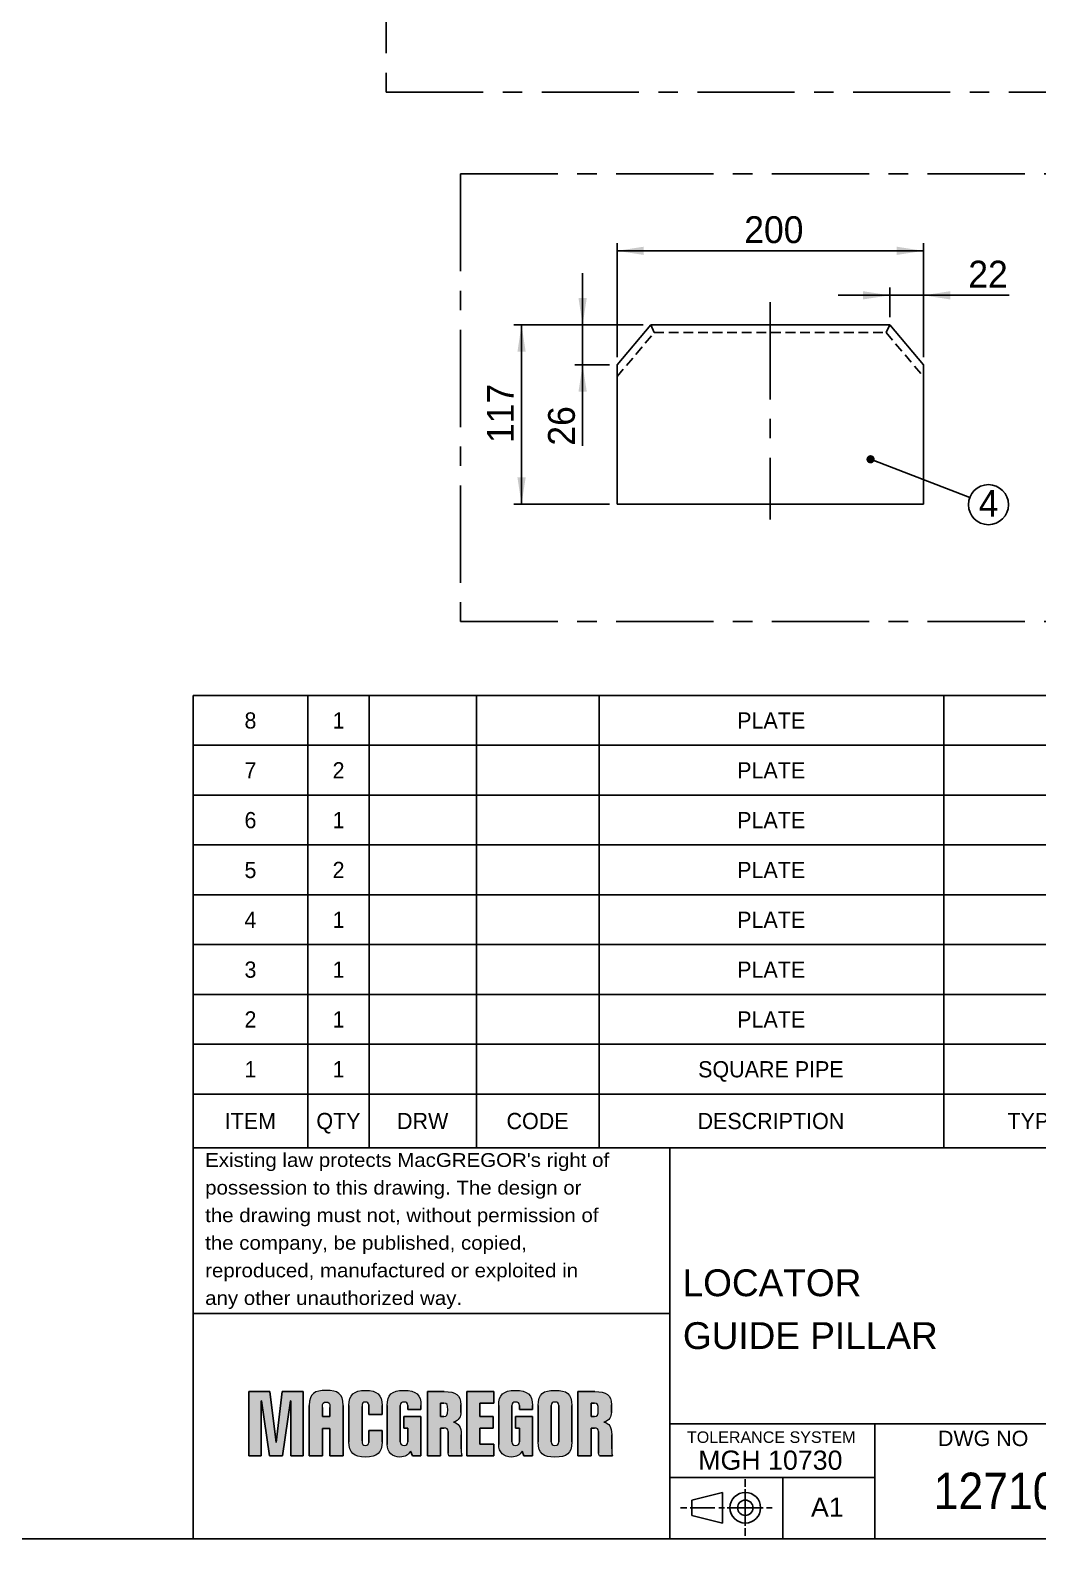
# Model space of a CAD drawing. Header units: millimetres. Extents: x 8 to 4195, y 25 to 2945.
# Drawn here: x 2956 to 3614, y 25 to 1009 of the extents above; entities that cross this region are included whole.
import ezdxf

# ---------------------------------------------------------------- set-up
doc = ezdxf.new("R2010")
doc.units = ezdxf.units.MM
doc.header["$LTSCALE"] = 5
doc.linetypes.add('CENTERX2', pattern=[20.32, 12.7, -2.54, 2.54, -2.54])
doc.linetypes.add('HIDDEN', pattern=[1.905, 1.27, -0.635])
doc.layers.add('AM_0', color=7, linetype='Continuous', lineweight=25)
for name, color, linetype in [('AM_3', 6, 'HIDDEN'), ('AM_5', 3, 'Continuous'), ('AM_6', 2, 'Continuous'), ('AM_7', 4, 'CENTERX2'), ('AM_8', 1, 'Continuous')]:
    doc.layers.add(name, color=color, linetype=linetype)
doc.styles.add('SLDTEXTSTYLE0', font='ARIAL.TTF', dxfattribs={"width": 0.948})
doc.styles.add('SLDTEXTSTYLE1', font='ARIAL.TTF')
doc.styles.add('SLDTEXTSTYLE3', font='ARIAL.TTF', dxfattribs={"width": 1.061948})
doc.styles.add('SLDTEXTSTYLE4', font='ARIAL.TTF', dxfattribs={"width": 0.9875})
doc.styles.add('SLDTEXTSTYLE5', font='GOTHIC.TTF', dxfattribs={"width": 0.913})
doc.styles.get("Standard").update_dxf_attribs({"font": 'ARIAL.TTF'})
doc.dimstyles.new('SLDDIMSTYLE0', dxfattribs={"dimtxt": 17.5, "dimasz": 17.5, "dimexe": 0, "dimexo": 0.0625, "dimgap": 4.375, "dimtad": 1, "dimdec": 1, "dimrnd": 1e-09, "dimzin": 12, "dimdsep": 46, "dimtxsty": 'SLDTEXTSTYLE0', "dimsah": 1, "dimcen": 0.09, "dimadec": 0, "dimazin": 3, "dimtfac": 1, "dimtdec": 1, "dimtmove": 0, "dimatfit": 0, "dimfxl": 1, "dimfrac": 2, "dimtolj": 1, "dimtzin": 12, "dimarcsym": 0})
doc.dimstyles.new('SLDDIMSTYLE1', dxfattribs={"dimtxt": 17.5, "dimasz": 17.5, "dimexe": 0, "dimexo": 0.0625, "dimgap": 4.375, "dimtad": 1, "dimdec": 1, "dimrnd": 1e-09, "dimzin": 12, "dimdsep": 46, "dimtxsty": 'SLDTEXTSTYLE0', "dimsah": 1, "dimcen": 0.09, "dimadec": 0, "dimazin": 3, "dimtfac": 1, "dimtdec": 1, "dimtofl": 0, "dimtmove": 0, "dimatfit": 3, "dimfxl": 1, "dimfrac": 2, "dimtolj": 1, "dimtzin": 12, "dimarcsym": 0})
doc.dimstyles.new('SLDDIMSTYLE3', dxfattribs={"dimtxt": 0.18, "dimasz": 5.384615, "dimexe": 0, "dimexo": 0.0625, "dimgap": 0, "dimtad": 0, "dimtih": 1, "dimtoh": 1, "dimdec": 0, "dimrnd": 1e-09, "dimzin": 0, "dimdsep": 46, "dimtxsty": 'STANDARD', "dimblk1": 'DOT', "dimblk2": 'DOT', "dimsah": 1, "dimcen": 0.09, "dimadec": 0, "dimazin": 0, "dimtfac": 5.384615, "dimtdec": 0, "dimtofl": 0, "dimtmove": 0, "dimatfit": 3, "dimldrblk": 'DOT', "dimfxl": 1, "dimfrac": 2, "dimtolj": 1, "dimtzin": 0, "dimarcsym": 0})

# ---------------------------------------------------------------- blocks, each defined once
blk = doc.blocks.new('SW_TABLEANNOTATION_1')
at = {"layer": 'AM_0', "color": 0}
for p, q in [((0, 260), (0, 227.5)), ((0, 260), (75, 260)), ((75, 260), (75, 227.5)), ((75, 260), (115, 260)), ((115, 260), (115, 227.5)), ((115, 260), (185, 260)), ((185, 260), (185, 227.5)), ((185, 260), (265, 260)), ((265, 260), (265, 227.5)), ((265, 260), (490, 260)), ((490, 260), (490, 227.5)), ((490, 260), (610, 260)), ((610, 260), (610, 227.5)), ((610, 260), (870, 260)), ((870, 260), (870, 227.5)), ((870, 260), (967.5, 260)), ((967.5, 260), (967.5, 227.5)), ((967.5, 260), (1032.5, 260)), ((1032.5, 260), (1032.5, 227.5)), ((1032.5, 260), (1117.5, 260)), ((1117.5, 260), (1117.5, 227.5)), ((0, 227.5), (0, 195)), ((0, 227.5), (75, 227.5)), ((75, 227.5), (75, 195)), ((75, 227.5), (115, 227.5)), ((115, 227.5), (115, 195)), ((115, 227.5), (185, 227.5)), ((185, 227.5), (185, 195)), ((185, 227.5), (265, 227.5)), ((265, 227.5), (265, 195)), ((265, 227.5), (490, 227.5)), ((490, 227.5), (490, 195)), ((490, 227.5), (610, 227.5)), ((610, 227.5), (610, 195)), ((610, 227.5), (870, 227.5)), ((870, 227.5), (870, 195)), ((870, 227.5), (967.5, 227.5)), ((967.5, 227.5), (967.5, 195)), ((967.5, 227.5), (1032.5, 227.5)), ((1032.5, 227.5), (1032.5, 195)), ((1032.5, 227.5), (1117.5, 227.5)), ((1117.5, 227.5), (1117.5, 195)), ((0, 195), (0, 162.5)), ((0, 195), (75, 195)), ((75, 195), (75, 162.5)), ((75, 195), (115, 195)), ((115, 195), (115, 162.5)), ((115, 195), (185, 195)), ((185, 195), (185, 162.5)), ((185, 195), (265, 195)), ((265, 195), (265, 162.5)), ((265, 195), (490, 195)), ((490, 195), (490, 162.5)), ((490, 195), (610, 195)), ((610, 195), (610, 162.5)), ((610, 195), (870, 195)), ((870, 195), (870, 162.5)), ((870, 195), (967.5, 195)), ((967.5, 195), (967.5, 162.5)), ((967.5, 195), (1032.5, 195)), ((1032.5, 195), (1032.5, 162.5)), ((1032.5, 195), (1117.5, 195)), ((1117.5, 195), (1117.5, 162.5)), ((0, 162.5), (0, 130)), ((0, 162.5), (75, 162.5)), ((75, 162.5), (75, 130)), ((75, 162.5), (115, 162.5)), ((115, 162.5), (115, 130)), ((115, 162.5), (185, 162.5)), ((185, 162.5), (185, 130)), ((185, 162.5), (265, 162.5)), ((265, 162.5), (265, 130)), ((265, 162.5), (490, 162.5)), ((490, 162.5), (490, 130)), ((490, 162.5), (610, 162.5)), ((610, 162.5), (610, 130)), ((610, 162.5), (870, 162.5)), ((870, 162.5), (870, 130)), ((870, 162.5), (967.5, 162.5)), ((967.5, 162.5), (967.5, 130)), ((967.5, 162.5), (1032.5, 162.5)), ((1032.5, 162.5), (1032.5, 130)), ((1032.5, 162.5), (1117.5, 162.5)), ((1117.5, 162.5), (1117.5, 130)), ((0, 130), (0, 97.5)), ((0, 130), (75, 130)), ((75, 130), (75, 97.5)), ((75, 130), (115, 130)), ((115, 130), (115, 97.5)), ((115, 130), (185, 130)), ((185, 130), (185, 97.5)), ((185, 130), (265, 130)), ((265, 130), (265, 97.5)), ((265, 130), (490, 130)), ((490, 130), (490, 97.5)), ((490, 130), (610, 130)), ((610, 130), (610, 97.5)), ((610, 130), (870, 130)), ((870, 130), (870, 97.5)), ((870, 130), (967.5, 130)), ((967.5, 130), (967.5, 97.5)), ((967.5, 130), (1032.5, 130)), ((1032.5, 130), (1032.5, 97.5)), ((1032.5, 130), (1117.5, 130)), ((1117.5, 130), (1117.5, 97.5)), ((0, 97.5), (0, 65)), ((0, 97.5), (75, 97.5)), ((75, 97.5), (75, 65)), ((75, 97.5), (115, 97.5)), ((115, 97.5), (115, 65)), ((115, 97.5), (185, 97.5)), ((185, 97.5), (185, 65)), ((185, 97.5), (265, 97.5)), ((265, 97.5), (265, 65)), ((265, 97.5), (490, 97.5)), ((490, 97.5), (490, 65)), ((490, 97.5), (610, 97.5)), ((610, 97.5), (610, 65)), ((610, 97.5), (870, 97.5)), ((870, 97.5), (870, 65)), ((870, 97.5), (967.5, 97.5)), ((967.5, 97.5), (967.5, 65)), ((967.5, 97.5), (1032.5, 97.5)), ((1032.5, 97.5), (1032.5, 65)), ((1032.5, 97.5), (1117.5, 97.5)), ((1117.5, 97.5), (1117.5, 65)), ((0, 65), (0, 32.5)), ((0, 65), (75, 65)), ((75, 65), (75, 32.5)), ((75, 65), (115, 65)), ((115, 65), (115, 32.5)), ((115, 65), (185, 65)), ((185, 65), (185, 32.5)), ((185, 65), (265, 65)), ((265, 65), (265, 32.5)), ((265, 65), (490, 65)), ((490, 65), (490, 32.5)), ((490, 65), (610, 65)), ((610, 65), (610, 32.5)), ((610, 65), (870, 65)), ((870, 65), (870, 32.5)), ((870, 65), (967.5, 65)), ((967.5, 65), (967.5, 32.5)), ((967.5, 65), (1032.5, 65)), ((1032.5, 65), (1032.5, 32.5)), ((1032.5, 65), (1117.5, 65)), ((1117.5, 65), (1117.5, 32.5)), ((0, 32.5), (0, 0)), ((0, 32.5), (75, 32.5)), ((75, 32.5), (75, 0)), ((75, 32.5), (115, 32.5)), ((115, 32.5), (115, 0)), ((115, 32.5), (185, 32.5)), ((185, 32.5), (185, 0)), ((185, 32.5), (265, 32.5)), ((265, 32.5), (265, 0)), ((265, 32.5), (490, 32.5)), ((490, 32.5), (490, 0)), ((490, 32.5), (610, 32.5)), ((610, 32.5), (610, 0)), ((610, 32.5), (870, 32.5)), ((870, 32.5), (870, 0)), ((870, 32.5), (967.5, 32.5)), ((967.5, 32.5), (967.5, 0)), ((967.5, 32.5), (1032.5, 32.5)), ((1032.5, 32.5), (1032.5, 0)), ((1032.5, 32.5), (1117.5, 32.5)), ((1117.5, 32.5), (1117.5, 0)), ((0, 0), (0, -35)), ((0, 0), (75, 0)), ((75, 0), (75, -35)), ((75, 0), (115, 0)), ((115, 0), (115, -35)), ((115, 0), (185, 0)), ((185, 0), (185, -35)), ((185, 0), (265, 0)), ((265, 0), (265, -35)), ((265, 0), (490, 0)), ((490, 0), (490, -35)), ((490, 0), (610, 0)), ((610, 0), (610, -35)), ((610, 0), (870, 0)), ((870, 0), (870, -35)), ((870, 0), (967.5, 0)), ((967.5, 0), (967.5, -35)), ((967.5, 0), (1032.5, 0)), ((1032.5, 0), (1032.5, -35)), ((1032.5, 0), (1117.5, 0)), ((1117.5, 0), (1117.5, -35)), ((0, -35), (75, -35)), ((75, -35), (115, -35)), ((115, -35), (185, -35)), ((185, -35), (265, -35)), ((265, -35), (490, -35)), ((490, -35), (610, -35)), ((610, -35), (870, -35)), ((870, -35), (967.5, -35)), ((967.5, -35), (1032.5, -35)), ((1032.5, -35), (1117.5, -35))]:
    blk.add_line(p, q, dxfattribs=at)
at = {"layer": 'AM_0', "color": 0, "attachment_point": 1, "style": 'SLDTEXTSTYLE0'}
for s, insert, char_height in [('8', (33.58, 248.97), 10.58), ('1', (91.08, 248.97), 10.58), ('PLATE', (355.16, 248.97), 10.583), ('15.0x100x90', (699.63, 248.97), 10.5833), ('Plain Steel', (885.04, 248.97), 10.5833), ('0.8', (990.2, 248.97), 10.583), ('M', (1069.12, 248.97), 10.58), ('2', (91.08, 216.47), 10.58), ('15.0x890X80', (698.45, 216.47), 10.5833), ('Plain Steel', (885.04, 216.47), 10.5833), ('7', (33.58, 216.47), 10.58), ('PLATE', (355.16, 216.47), 10.583), ('5.5', (990.2, 216.47), 10.583), ('M', (1069.12, 216.47), 10.58), ('6', (33.58, 183.97), 10.58), ('1', (91.08, 183.97), 10.58), ('PLATE', (355.16, 183.97), 10.583), ('15.0x380x120', (695.71, 183.97), 10.5833), ('Plain Steel', (885.04, 183.97), 10.5833), ('7.4', (990.2, 183.97), 10.583), ('M', (1069.12, 183.97), 10.58), ('5', (33.58, 151.47), 10.58), ('2', (91.08, 151.47), 10.58), ('PLATE', (355.16, 151.47), 10.583), ('15.0x500x193', (695.71, 151.47), 10.5833), ('Plain Steel', (885.04, 151.47), 10.5833), ('6.4', (990.2, 151.47), 10.583), ('M', (1069.12, 151.47), 10.58), ('4', (33.58, 118.97), 10.58), ('1', (91.08, 118.97), 10.58), ('PLATE', (355.16, 118.97), 10.583), ('12.0x200x117', (695.71, 118.97), 10.5833), ('Plain Steel', (885.04, 118.97), 10.5833), ('2.1', (990.2, 118.97), 10.583), ('M', (1069.12, 118.97), 10.58), ('3', (33.58, 86.47), 10.58), ('1', (91.08, 86.47), 10.58), ('PLATE', (355.16, 86.47), 10.583), ('12.0x207x250', (695.71, 86.47), 10.5833), ('Plain Steel', (885.04, 86.47), 10.5833), ('4.4', (990.2, 86.47), 10.583), ('M', (1069.12, 86.47), 10.58), ('2', (33.58, 53.97), 10.58), ('1', (91.08, 53.97), 10.58), ('PLATE', (355.16, 53.97), 10.583), ('12.0x594.2x296.9', (683.95, 53.97), 10.5833), ('Plain Steel', (885.04, 53.97), 10.5833), ('10.8', (986.28, 53.97), 10.583), ('M', (1069.12, 53.97), 10.58), ('1', (33.58, 21.47), 10.58), ('1', (91.08, 21.47), 10.58), ('SQUARE PIPE', (329.68, 21.47), 10.5833), ('250x250x9.0 - 1050', (677.68, 21.47), 10.5833), ('Plain Steel', (885.04, 21.47), 10.5833), ('68.3', (986.28, 21.47), 10.583), ('M', (1069.12, 21.47), 10.58), ('ITEM', (20.65, -12.28), 10.583), ('QTY', (80.5, -12.28), 10.583), ('DRW', (133.15, -12.28), 10.583), ('CODE', (204.62, -12.28), 10.583), ('DESCRIPTION', (329.29, -12.28), 10.5833), ('TYPE', (531.58, -12.28), 10.583), ('SIZE/DIMENSIONS', (677.68, -12.28), 10.5833), ('MATERIAL', (883.47, -12.28), 10.583), ('MASS', (980.01, -12.28), 10.583), ('DELIVERY', (1040.11, -12.28), 10.583)]:
    blk.add_mtext(s, dxfattribs=dict(at, insert=insert, char_height=char_height))
blk = doc.blocks.new('_D_34')
at = {"layer": 'AM_5'}
for p, q in [((3356.19, 816.61), (3271.89, 816.61)), ((3276.89, 699.61), (3276.89, 816.61)), ((3334.19, 699.61), (3271.89, 699.61))]:
    blk.add_line(p, q, dxfattribs=at)
for points in [[(3276.89, 816.61), (3274.2, 799.11), (3279.58, 799.11)], [(3276.89, 699.61), (3279.58, 717.11), (3274.2, 717.11)]]:
    blk.add_solid(points, dxfattribs=at)
at = {"layer": 'AM_5', "insert": (3254.33, 739.49), "char_height": 17.5, "attachment_point": 1, "rotation": 90, "style": 'SLDTEXTSTYLE0'}
blk.add_mtext('117', dxfattribs=at)
blk = doc.blocks.new('_D_35')
at = {"layer": 'AM_5'}
for p, q in [((3339.19, 795.61), (3339.19, 869.92)), ((3539.19, 795.61), (3539.19, 869.92)), ((3339.19, 864.92), (3539.19, 864.92))]:
    blk.add_line(p, q, dxfattribs=at)
for points in [[(3339.19, 864.92), (3356.69, 862.23), (3356.69, 867.62)], [(3539.19, 864.92), (3521.69, 867.62), (3521.69, 862.23)]]:
    blk.add_solid(points, dxfattribs=at)
at = {"layer": 'AM_5', "insert": (3422.23, 887.48), "char_height": 17.5, "attachment_point": 1, "style": 'SLDTEXTSTYLE0'}
blk.add_mtext('200', dxfattribs=at)
blk = doc.blocks.new('_D_36')
at = {"layer": 'AM_5'}
for p, q in [((3517.19, 821.61), (3517.19, 840.91)), ((3539.19, 795.61), (3539.19, 840.91)), ((3517.19, 835.91), (3483.54, 835.91)), ((3539.19, 835.91), (3517.19, 835.91)), ((3539.19, 835.91), (3595.2, 835.91))]:
    blk.add_line(p, q, dxfattribs=at)
for points in [[(3517.19, 835.91), (3499.69, 838.6), (3499.69, 833.21)], [(3539.19, 835.91), (3556.69, 833.21), (3556.69, 838.6)]]:
    blk.add_solid(points, dxfattribs=at)
at = {"layer": 'AM_5', "insert": (3568.47, 858.47), "char_height": 17.5, "attachment_point": 1, "style": 'SLDTEXTSTYLE0'}
blk.add_mtext('22', dxfattribs=at)
blk = doc.blocks.new('_D_37')
at = {"layer": 'AM_5'}
for p, q in [((3316.75, 816.61), (3316.75, 850.26)), ((3356.19, 816.61), (3311.75, 816.61)), ((3316.75, 816.61), (3316.75, 790.61)), ((3334.19, 790.61), (3311.75, 790.61)), ((3316.75, 790.61), (3316.75, 737.82))]:
    blk.add_line(p, q, dxfattribs=at)
for points in [[(3316.75, 816.61), (3319.44, 834.11), (3314.06, 834.11)], [(3316.75, 790.61), (3314.06, 773.11), (3319.44, 773.11)]]:
    blk.add_solid(points, dxfattribs=at)
at = {"layer": 'AM_5', "insert": (3294.19, 737.82), "char_height": 17.5, "attachment_point": 1, "rotation": 90, "style": 'SLDTEXTSTYLE0'}
blk.add_mtext('26', dxfattribs=at)
blk = doc.blocks.new('SW_NOTE_0_13')
at = {"layer": 'AM_6', "color": 0}
blk.add_circle((12.18, -4.69), 13.05, dxfattribs=at)
at = {"layer": 'AM_6', "color": 0, "insert": (12.26, 4.9), "char_height": 17.5, "attachment_point": 2, "style": 'SLDTEXTSTYLE0'}
blk.add_mtext('4', dxfattribs=at)
blk = doc.blocks.new('_Dot')
at = {"color": 0, "linetype": 'ByBlock', "lineweight": -2}
blk.add_line((-0.5, 0), (-1, 0), dxfattribs=at)
at = {"color": 0, "linetype": 'ByBlock', "const_width": 0.5}
blk.add_lwpolyline([(-0.25, 0, 1), (0.25, 0, 1)], format="xyb", close=True, dxfattribs=at)

msp = doc.modelspace()

# ---------------------------------------------------------------- hatches: boundary and pattern name
at = {"layer": 'AM_8'}
for points in [[(3112.478996, 120.820656), (3116.637567, 87.672488), (3116.754614, 87.672488), (3120.737237, 120.820656), (3134.324435, 120.820656), (3134.324435, 79.004355), (3126.242144, 79.004355), (3126.242144, 114.729423), (3126.125097, 114.729423), (3120.8542, 79.004355), (3112.362032, 79.004355), (3107.091135, 114.729423), (3106.974088, 114.729423), (3106.974088, 79.004355), (3098.891795, 79.004355), (3098.891795, 120.820656)], [(3241.201481, 79.004355), (3241.201481, 120.820656), (3258.770891, 120.820656), (3258.770891, 113.206803), (3249.751795, 113.206803), (3249.751795, 104.65607), (3258.361011, 104.65607), (3258.361011, 97.042636), (3249.751795, 97.042636), (3249.751795, 86.617806), (3258.770891, 86.617806), (3258.770891, 79.004355)]]:
    msp.add_hatch(color=256, dxfattribs=at).paths.add_polyline_path(points, flags=0)
h = msp.add_hatch(color=256, dxfattribs=at)
edge = h.paths.add_edge_path(flags=0)
edge.add_spline(control_points=[(3160.433502, 111.834222), (3160.433502, 119.715632), (3156.879197, 121.642057), (3149.382704, 121.642057)], knot_values=[9, 9, 9, 9, 10, 10, 10, 10], weights=[1, 1, 1, 1], degree=3, periodic=0)
edge.add_spline(control_points=[(3149.382704, 121.642057), (3141.855273, 121.642057), (3138.363101, 119.715632), (3138.363101, 111.834222)], knot_values=[0, 0, 0, 0, 1, 1, 1, 1], weights=[1, 1, 1, 1], degree=3, periodic=0)
edge.add_line((3138.363101, 111.834222), (3138.363101, 108.943895))
edge.add_line((3138.363101, 108.943895), (3138.363101, 79.010903))
edge.add_line((3138.363101, 79.010903), (3146.913448, 79.010903))
edge.add_line((3146.913448, 79.010903), (3146.913448, 96.853612))
edge.add_line((3146.913448, 96.853612), (3151.822607, 96.853612))
edge.add_line((3151.822607, 96.853612), (3151.822607, 79.010903))
edge.add_line((3151.822607, 79.010903), (3160.433502, 79.010903))
edge.add_line((3160.433502, 79.010903), (3160.433502, 111.834222))
edge = h.paths.add_edge_path(flags=0)
edge.add_spline(control_points=[(3146.913448, 110.569269), (3146.913448, 113.489513), (3147.608825, 114.059294), (3149.382704, 114.059294)], knot_values=[2, 2, 2, 2, 3, 3, 3, 3], weights=[1, 1, 1, 1], degree=3, periodic=0)
edge.add_spline(control_points=[(3149.382704, 114.059294), (3151.128816, 114.059294), (3151.822607, 113.489513), (3151.822607, 110.569269)], knot_values=[3, 3, 3, 3, 4, 4, 4, 4], weights=[1, 1, 1, 1], degree=3, periodic=0)
edge.add_line((3151.822607, 110.569269), (3151.822607, 104.583704))
edge.add_line((3151.822607, 104.583704), (3146.913448, 104.583704))
edge.add_line((3146.913448, 104.583704), (3146.913448, 110.569269))
h = msp.add_hatch(color=256, dxfattribs=at)
edge = h.paths.add_edge_path(flags=0)
edge.add_spline(control_points=[(3175.02546, 78.184513), (3167.236082, 78.184513), (3164.249237, 81.112881), (3164.249237, 88.023462)], knot_values=[14, 14, 14, 14, 15, 15, 15, 15], weights=[1, 1, 1, 1], degree=3, periodic=0)
edge.add_line((3164.249237, 88.023462), (3164.249237, 111.801482))
edge.add_spline(control_points=[(3164.249237, 111.801482), (3164.249237, 118.71213), (3167.236082, 121.64049), (3175.02546, 121.64049)], knot_values=[0, 0, 0, 0, 1, 1, 1, 1], weights=[1, 1, 1, 1], degree=3, periodic=0)
edge.add_spline(control_points=[(3175.02546, 121.64049), (3182.814842, 121.64049), (3185.801684, 118.71213), (3185.801684, 111.801482)], knot_values=[1, 1, 1, 1, 2, 2, 2, 2], weights=[1, 1, 1, 1], degree=3, periodic=0)
edge.add_line((3185.801684, 111.801482), (3185.801684, 105.886281))
edge.add_line((3185.801684, 105.886281), (3177.25095, 105.886281))
edge.add_line((3177.25095, 105.886281), (3177.25095, 112.15254))
edge.add_spline(control_points=[(3177.25095, 112.15254), (3177.25095, 113.382667), (3176.196687, 114.026637), (3175.02546, 114.026637)], knot_values=[5, 5, 5, 5, 6, 6, 6, 6], weights=[1, 1, 1, 1], degree=3, periodic=0)
edge.add_spline(control_points=[(3175.02546, 114.026637), (3173.502757, 114.026637), (3172.799887, 113.382667), (3172.799887, 111.098612)], knot_values=[6, 6, 6, 6, 7, 7, 7, 7], weights=[1, 1, 1, 1], degree=3, periodic=0)
edge.add_line((3172.799887, 111.098612), (3172.799887, 88.726332))
edge.add_spline(control_points=[(3172.799887, 88.726332), (3172.799887, 86.441858), (3173.502757, 85.797972), (3175.02546, 85.797972)], knot_values=[8, 8, 8, 8, 9, 9, 9, 9], weights=[1, 1, 1, 1], degree=3, periodic=0)
edge.add_spline(control_points=[(3175.02546, 85.797972), (3176.196687, 85.797972), (3177.25095, 86.441858), (3177.25095, 87.672488)], knot_values=[9, 9, 9, 9, 10, 10, 10, 10], weights=[1, 1, 1, 1], degree=3, periodic=0)
edge.add_line((3177.25095, 87.672488), (3177.25095, 95.402885))
edge.add_line((3177.25095, 95.402885), (3185.801684, 95.402885))
edge.add_line((3185.801684, 95.402885), (3185.801684, 88.023462))
edge.add_spline(control_points=[(3185.801684, 88.023462), (3185.801684, 81.112881), (3182.814842, 78.184513), (3175.02546, 78.184513)], knot_values=[13, 13, 13, 13, 14, 14, 14, 14], weights=[1, 1, 1, 1], degree=3, periodic=0)
h = msp.add_hatch(color=256, dxfattribs=at)
edge = h.paths.add_edge_path(flags=0)
edge.add_spline(control_points=[(3200.208299, 85.797972), (3201.965013, 85.797972), (3202.667883, 86.441858), (3202.667883, 88.082362)], knot_values=[14, 14, 14, 14, 15, 15, 15, 15], weights=[1, 1, 1, 1], degree=3, periodic=0)
edge.add_line((3202.667883, 88.082362), (3202.667883, 97.042636))
edge.add_line((3202.667883, 97.042636), (3200.149817, 97.042636))
edge.add_line((3200.149817, 97.042636), (3200.149817, 104.65607))
edge.add_line((3200.149817, 104.65607), (3211.218951, 104.65607))
edge.add_line((3211.218951, 104.65607), (3211.218951, 79.004355))
edge.add_line((3211.218951, 79.004355), (3205.655143, 79.004355))
edge.add_line((3205.655143, 79.004355), (3204.424597, 82.049737))
edge.add_spline(control_points=[(3204.424597, 82.049737), (3202.667883, 79.473189), (3201.203661, 78.184513), (3197.51395, 78.184513)], knot_values=[2, 2, 2, 2, 3, 3, 3, 3], weights=[1, 1, 1, 1], degree=3, periodic=0)
edge.add_spline(control_points=[(3197.51395, 78.184513), (3192.535964, 78.184513), (3189.197646, 81.112881), (3189.197646, 86.441858)], knot_values=[3, 3, 3, 3, 4, 4, 4, 4], weights=[1, 1, 1, 1], degree=3, periodic=0)
edge.add_line((3189.197646, 86.441858), (3189.197646, 111.801482))
edge.add_spline(control_points=[(3189.197646, 111.801482), (3189.197646, 118.71213), (3192.184571, 121.64049), (3199.973953, 121.64049)], knot_values=[5, 5, 5, 5, 6, 6, 6, 6], weights=[1, 1, 1, 1], degree=3, periodic=0)
edge.add_spline(control_points=[(3199.973953, 121.64049), (3208.231691, 121.64049), (3211.218951, 118.71213), (3211.218951, 111.801482)], knot_values=[6, 6, 6, 6, 7, 7, 7, 7], weights=[1, 1, 1, 1], degree=3, periodic=0)
edge.add_line((3211.218951, 111.801482), (3211.218951, 109.224516))
edge.add_line((3211.218951, 109.224516), (3202.667883, 109.224516))
edge.add_line((3202.667883, 109.224516), (3202.667883, 111.742582))
edge.add_spline(control_points=[(3202.667883, 111.742582), (3202.667883, 113.382667), (3201.965013, 114.026637), (3200.208299, 114.026637)], knot_values=[10, 10, 10, 10, 11, 11, 11, 11], weights=[1, 1, 1, 1], degree=3, periodic=0)
edge.add_spline(control_points=[(3200.208299, 114.026637), (3198.451249, 114.026637), (3197.748379, 113.382667), (3197.748379, 111.742582)], knot_values=[11, 11, 11, 11, 12, 12, 12, 12], weights=[1, 1, 1, 1], degree=3, periodic=0)
edge.add_line((3197.748379, 111.742582), (3197.748379, 88.082362))
edge.add_spline(control_points=[(3197.748379, 88.082362), (3197.748379, 86.441858), (3198.451249, 85.797972), (3200.208299, 85.797972)], knot_values=[13, 13, 13, 13, 14, 14, 14, 14], weights=[1, 1, 1, 1], degree=3, periodic=0)
h = msp.add_hatch(color=256, dxfattribs=at)
edge = h.paths.add_edge_path(flags=0)
edge.add_spline(control_points=[(3228.962712, 94.93411), (3228.962712, 96.339766), (3227.96693, 97.042636), (3226.210216, 97.042636)], knot_values=[12, 12, 12, 12, 13, 13, 13, 13], weights=[1, 1, 1, 1], degree=3, periodic=0)
edge.add_line((3226.210216, 97.042636), (3224.043627, 97.042636))
edge.add_line((3224.043627, 97.042636), (3224.043627, 79.004355))
edge.add_line((3224.043627, 79.004355), (3215.492475, 79.004355))
edge.add_line((3215.492475, 79.004355), (3215.492475, 120.820656))
edge.add_line((3215.492475, 120.820656), (3226.444232, 120.820656))
edge.add_spline(control_points=[(3226.444232, 120.820656), (3233.940697, 120.820656), (3237.279016, 118.946476), (3237.279016, 112.269923)], knot_values=[2, 2, 2, 2, 3, 3, 3, 3], weights=[1, 1, 1, 1], degree=3, periodic=0)
edge.add_line((3237.279016, 112.269923), (3237.279016, 107.291518))
edge.add_spline(control_points=[(3237.279016, 107.291518), (3237.279016, 104.773452), (3236.225088, 101.610663), (3232.359931, 101.025259)], knot_values=[4, 4, 4, 4, 5, 5, 5, 5], weights=[1, 1, 1, 1], degree=3, periodic=0)
edge.add_line((3232.359931, 101.025259), (3232.359931, 100.907876))
edge.add_spline(control_points=[(3232.359931, 100.907876), (3235.873276, 100.322389), (3237.513031, 97.979852), (3237.513031, 92.650054)], knot_values=[6, 6, 6, 6, 7, 7, 7, 7], weights=[1, 1, 1, 1], degree=3, periodic=0)
edge.add_line((3237.513031, 92.650054), (3237.513031, 83.572424))
edge.add_spline(control_points=[(3237.513031, 83.572424), (3237.513031, 80.351127), (3237.513031, 79.648291), (3238.098849, 79.004355)], knot_values=[8, 8, 8, 8, 9, 9, 9, 9], weights=[1, 1, 1, 1], degree=3, periodic=0)
edge.add_line((3238.098849, 79.004355), (3229.489634, 79.004355))
edge.add_spline(control_points=[(3229.489634, 79.004355), (3229.137822, 79.648291), (3228.962712, 80.23413), (3228.962712, 80.702964)], knot_values=[10, 10, 10, 10, 11, 11, 11, 11], weights=[1, 1, 1, 1], degree=3, periodic=0)
edge.add_line((3228.962712, 80.702964), (3228.962712, 94.93411))
edge = h.paths.add_edge_path(flags=0)
edge.add_spline(control_points=[(3226.210216, 104.65607), (3228.024993, 104.65607), (3228.728701, 105.241893), (3228.728701, 108.931604)], knot_values=[1, 1, 1, 1, 2, 2, 2, 2], weights=[1, 1, 1, 1], degree=3, periodic=0)
edge.add_spline(control_points=[(3228.728701, 108.931604), (3228.728701, 112.386886), (3228.259846, 113.206803), (3226.210216, 113.206803)], knot_values=[2, 2, 2, 2, 3, 3, 3, 3], weights=[1, 1, 1, 1], degree=3, periodic=0)
edge.add_line((3226.210216, 113.206803), (3224.043627, 113.206803))
edge.add_line((3224.043627, 113.206803), (3224.043627, 104.65607))
edge.add_line((3224.043627, 104.65607), (3226.210216, 104.65607))
h = msp.add_hatch(color=256, dxfattribs=at)
edge = h.paths.add_edge_path(flags=0)
edge.add_spline(control_points=[(3273.002055, 85.797972), (3274.759529, 85.797972), (3275.462394, 86.441858), (3275.462394, 88.082362)], knot_values=[14, 14, 14, 14, 15, 15, 15, 15], weights=[1, 1, 1, 1], degree=3, periodic=0)
edge.add_line((3275.462394, 88.082362), (3275.462394, 97.042636))
edge.add_line((3275.462394, 97.042636), (3272.943915, 97.042636))
edge.add_line((3272.943915, 97.042636), (3272.943915, 104.65607))
edge.add_line((3272.943915, 104.65607), (3284.012714, 104.65607))
edge.add_line((3284.012714, 104.65607), (3284.012714, 79.004355))
edge.add_line((3284.012714, 79.004355), (3278.4489, 79.004355))
edge.add_line((3278.4489, 79.004355), (3277.219108, 82.049737))
edge.add_spline(control_points=[(3277.219108, 82.049737), (3275.462394, 79.473189), (3273.997837, 78.184513), (3270.30846, 78.184513)], knot_values=[2, 2, 2, 2, 3, 3, 3, 3], weights=[1, 1, 1, 1], degree=3, periodic=0)
edge.add_spline(control_points=[(3270.30846, 78.184513), (3265.330475, 78.184513), (3261.99224, 81.112881), (3261.99224, 86.441858)], knot_values=[3, 3, 3, 3, 4, 4, 4, 4], weights=[1, 1, 1, 1], degree=3, periodic=0)
edge.add_line((3261.99224, 86.441858), (3261.99224, 111.801482))
edge.add_spline(control_points=[(3261.99224, 111.801482), (3261.99224, 118.71213), (3264.978663, 121.64049), (3272.768045, 121.64049)], knot_values=[5, 5, 5, 5, 6, 6, 6, 6], weights=[1, 1, 1, 1], degree=3, periodic=0)
edge.add_spline(control_points=[(3272.768045, 121.64049), (3281.026202, 121.64049), (3284.012714, 118.71213), (3284.012714, 111.801482)], knot_values=[6, 6, 6, 6, 7, 7, 7, 7], weights=[1, 1, 1, 1], degree=3, periodic=0)
edge.add_line((3284.012714, 111.801482), (3284.012714, 109.224516))
edge.add_line((3284.012714, 109.224516), (3275.462394, 109.224516))
edge.add_line((3275.462394, 109.224516), (3275.462394, 111.742582))
edge.add_spline(control_points=[(3275.462394, 111.742582), (3275.462394, 113.382667), (3274.759529, 114.026637), (3273.002055, 114.026637)], knot_values=[10, 10, 10, 10, 11, 11, 11, 11], weights=[1, 1, 1, 1], degree=3, periodic=0)
edge.add_spline(control_points=[(3273.002055, 114.026637), (3271.245341, 114.026637), (3270.542471, 113.382667), (3270.542471, 111.742582)], knot_values=[11, 11, 11, 11, 12, 12, 12, 12], weights=[1, 1, 1, 1], degree=3, periodic=0)
edge.add_line((3270.542471, 111.742582), (3270.542471, 88.082362))
edge.add_spline(control_points=[(3270.542471, 88.082362), (3270.542471, 86.441858), (3271.245341, 85.797972), (3273.002055, 85.797972)], knot_values=[13, 13, 13, 13, 14, 14, 14, 14], weights=[1, 1, 1, 1], degree=3, periodic=0)
h = msp.add_hatch(color=256, dxfattribs=at)
edge = h.paths.add_edge_path(flags=0)
edge.add_spline(control_points=[(3298.710978, 78.184513), (3291.214591, 78.184513), (3287.701163, 80.176034), (3287.701163, 88.023462)], knot_values=[4, 4, 4, 4, 5, 5, 5, 5], weights=[1, 1, 1, 1], degree=3, periodic=0)
edge.add_line((3287.701163, 88.023462), (3287.701163, 111.801482))
edge.add_spline(control_points=[(3287.701163, 111.801482), (3287.701163, 119.648927), (3291.214591, 121.64049), (3298.710978, 121.64049)], knot_values=[0, 0, 0, 0, 1, 1, 1, 1], weights=[1, 1, 1, 1], degree=3, periodic=0)
edge.add_spline(control_points=[(3298.710978, 121.64049), (3306.207448, 121.64049), (3309.72163, 119.648927), (3309.72163, 111.801482)], knot_values=[1, 1, 1, 1, 2, 2, 2, 2], weights=[1, 1, 1, 1], degree=3, periodic=0)
edge.add_line((3309.72163, 111.801482), (3309.72163, 88.023462))
edge.add_spline(control_points=[(3309.72163, 88.023462), (3309.72163, 80.176034), (3306.207448, 78.184513), (3298.710978, 78.184513)], knot_values=[3, 3, 3, 3, 4, 4, 4, 4], weights=[1, 1, 1, 1], degree=3, periodic=0)
edge = h.paths.add_edge_path(flags=0)
edge.add_spline(control_points=[(3301.1714, 111.742582), (3301.1714, 113.382667), (3300.46853, 114.026637), (3298.710978, 114.026637)], knot_values=[3, 3, 3, 3, 4, 4, 4, 4], weights=[1, 1, 1, 1], degree=3, periodic=0)
edge.add_spline(control_points=[(3298.710978, 114.026637), (3296.954347, 114.026637), (3296.251477, 113.382667), (3296.251477, 111.742582)], knot_values=[4, 4, 4, 4, 5, 5, 5, 5], weights=[1, 1, 1, 1], degree=3, periodic=0)
edge.add_line((3296.251477, 111.742582), (3296.251477, 88.082362))
edge.add_spline(control_points=[(3296.251477, 88.082362), (3296.251477, 86.441858), (3296.954347, 85.797972), (3298.710978, 85.797972)], knot_values=[0, 0, 0, 0, 1, 1, 1, 1], weights=[1, 1, 1, 1], degree=3, periodic=0)
edge.add_spline(control_points=[(3298.710978, 85.797972), (3300.46853, 85.797972), (3301.1714, 86.441858), (3301.1714, 88.082362)], knot_values=[1, 1, 1, 1, 2, 2, 2, 2], weights=[1, 1, 1, 1], degree=3, periodic=0)
edge.add_line((3301.1714, 88.082362), (3301.1714, 111.742582))
h = msp.add_hatch(color=256, dxfattribs=at)
edge = h.paths.add_edge_path(flags=0)
edge.add_spline(control_points=[(3327.173234, 94.93411), (3327.173234, 96.339766), (3326.17829, 97.042636), (3324.420822, 97.042636)], knot_values=[12, 12, 12, 12, 13, 13, 13, 13], weights=[1, 1, 1, 1], degree=3, periodic=0)
edge.add_line((3324.420822, 97.042636), (3322.254233, 97.042636))
edge.add_line((3322.254233, 97.042636), (3322.254233, 79.004355))
edge.add_line((3322.254233, 79.004355), (3313.70308, 79.004355))
edge.add_line((3313.70308, 79.004355), (3313.70308, 120.820656))
edge.add_line((3313.70308, 120.820656), (3324.65567, 120.820656))
edge.add_spline(control_points=[(3324.65567, 120.820656), (3332.152064, 120.820656), (3335.490375, 118.946476), (3335.490375, 112.269923)], knot_values=[2, 2, 2, 2, 3, 3, 3, 3], weights=[1, 1, 1, 1], degree=3, periodic=0)
edge.add_line((3335.490375, 112.269923), (3335.490375, 107.291518))
edge.add_spline(control_points=[(3335.490375, 107.291518), (3335.490375, 104.773452), (3334.435693, 101.610663), (3330.570453, 101.025259)], knot_values=[4, 4, 4, 4, 5, 5, 5, 5], weights=[1, 1, 1, 1], degree=3, periodic=0)
edge.add_line((3330.570453, 101.025259), (3330.570453, 100.907876))
edge.add_spline(control_points=[(3330.570453, 100.907876), (3334.084719, 100.322389), (3335.724386, 97.979852), (3335.724386, 92.650054)], knot_values=[6, 6, 6, 6, 7, 7, 7, 7], weights=[1, 1, 1, 1], degree=3, periodic=0)
edge.add_line((3335.724386, 92.650054), (3335.724386, 83.572424))
edge.add_spline(control_points=[(3335.724386, 83.572424), (3335.724386, 80.351127), (3335.724386, 79.648291), (3336.310209, 79.004355)], knot_values=[8, 8, 8, 8, 9, 9, 9, 9], weights=[1, 1, 1, 1], degree=3, periodic=0)
edge.add_line((3336.310209, 79.004355), (3327.700994, 79.004355))
edge.add_spline(control_points=[(3327.700994, 79.004355), (3327.349182, 79.648291), (3327.173234, 80.23413), (3327.173234, 80.702964)], knot_values=[10, 10, 10, 10, 11, 11, 11, 11], weights=[1, 1, 1, 1], degree=3, periodic=0)
edge.add_line((3327.173234, 80.702964), (3327.173234, 94.93411))
edge = h.paths.add_edge_path(flags=0)
edge.add_spline(control_points=[(3324.420822, 104.65607), (3326.236437, 104.65607), (3326.939307, 105.241893), (3326.939307, 108.931604)], knot_values=[1, 1, 1, 1, 2, 2, 2, 2], weights=[1, 1, 1, 1], degree=3, periodic=0)
edge.add_spline(control_points=[(3326.939307, 108.931604), (3326.939307, 112.386886), (3326.470447, 113.206803), (3324.420822, 113.206803)], knot_values=[2, 2, 2, 2, 3, 3, 3, 3], weights=[1, 1, 1, 1], degree=3, periodic=0)
edge.add_line((3324.420822, 113.206803), (3322.254233, 113.206803))
edge.add_line((3322.254233, 113.206803), (3322.254233, 104.65607))
edge.add_line((3322.254233, 104.65607), (3324.420822, 104.65607))

# ---------------------------------------------------------------- linework, layer by layer
at = {"color": 22, "linetype": 'Continuous', "lineweight": 18, "true_color": 0xe13800}
for points in [[(3149.382704, 121.642057), (3141.855273, 121.642057), (3138.363101, 119.715632), (3138.363101, 111.834222)], [(3160.433502, 111.834222), (3160.433502, 119.715632), (3156.879197, 121.642057), (3149.382704, 121.642057)], [(3164.249237, 111.801482), (3164.249237, 118.71213), (3167.236082, 121.64049), (3175.02546, 121.64049)], [(3175.02546, 121.64049), (3182.814842, 121.64049), (3185.801684, 118.71213), (3185.801684, 111.801482)], [(3189.197646, 111.801482), (3189.197646, 118.71213), (3192.184571, 121.64049), (3199.973953, 121.64049)], [(3199.973953, 121.64049), (3208.231691, 121.64049), (3211.218951, 118.71213), (3211.218951, 111.801482)], [(3226.444232, 120.820656), (3233.940697, 120.820656), (3237.279016, 118.946476), (3237.279016, 112.269923)], [(3261.99224, 111.801482), (3261.99224, 118.71213), (3264.978663, 121.64049), (3272.768045, 121.64049)], [(3272.768045, 121.64049), (3281.026202, 121.64049), (3284.012714, 118.71213), (3284.012714, 111.801482)], [(3287.701163, 111.801482), (3287.701163, 119.648927), (3291.214591, 121.64049), (3298.710978, 121.64049)], [(3298.710978, 121.64049), (3306.207448, 121.64049), (3309.72163, 119.648927), (3309.72163, 111.801482)], [(3324.65567, 120.820656), (3332.152064, 120.820656), (3335.490375, 118.946476), (3335.490375, 112.269923)], [(3146.913448, 110.569269), (3146.913448, 113.489513), (3147.608825, 114.059294), (3149.382704, 114.059294)], [(3149.382704, 114.059294), (3151.128816, 114.059294), (3151.822607, 113.489513), (3151.822607, 110.569269)], [(3175.02546, 114.026637), (3173.502757, 114.026637), (3172.799887, 113.382667), (3172.799887, 111.098612)], [(3177.25095, 112.15254), (3177.25095, 113.382667), (3176.196687, 114.026637), (3175.02546, 114.026637)], [(3200.208299, 114.026637), (3198.451249, 114.026637), (3197.748379, 113.382667), (3197.748379, 111.742582)], [(3202.667883, 111.742582), (3202.667883, 113.382667), (3201.965013, 114.026637), (3200.208299, 114.026637)], [(3228.728701, 108.931604), (3228.728701, 112.386886), (3228.259846, 113.206803), (3226.210216, 113.206803)], [(3226.210216, 104.65607), (3228.024993, 104.65607), (3228.728701, 105.241893), (3228.728701, 108.931604)], [(3273.002055, 114.026637), (3271.245341, 114.026637), (3270.542471, 113.382667), (3270.542471, 111.742582)], [(3275.462394, 111.742582), (3275.462394, 113.382667), (3274.759529, 114.026637), (3273.002055, 114.026637)], [(3298.710978, 114.026637), (3296.954347, 114.026637), (3296.251477, 113.382667), (3296.251477, 111.742582)], [(3301.1714, 111.742582), (3301.1714, 113.382667), (3300.46853, 114.026637), (3298.710978, 114.026637)], [(3326.939307, 108.931604), (3326.939307, 112.386886), (3326.470447, 113.206803), (3324.420822, 113.206803)], [(3324.420822, 104.65607), (3326.236437, 104.65607), (3326.939307, 105.241893), (3326.939307, 108.931604)], [(3237.279016, 107.291518), (3237.279016, 104.773452), (3236.225088, 101.610663), (3232.359931, 101.025259)], [(3232.359931, 100.907876), (3235.873276, 100.322389), (3237.513031, 97.979852), (3237.513031, 92.650054)], [(3335.490375, 107.291518), (3335.490375, 104.773452), (3334.435693, 101.610663), (3330.570453, 101.025259)], [(3330.570453, 100.907876), (3334.084719, 100.322389), (3335.724386, 97.979852), (3335.724386, 92.650054)], [(3172.799887, 88.726332), (3172.799887, 86.441858), (3173.502757, 85.797972), (3175.02546, 85.797972)], [(3228.962712, 94.93411), (3228.962712, 96.339766), (3227.96693, 97.042636), (3226.210216, 97.042636)], [(3327.173234, 94.93411), (3327.173234, 96.339766), (3326.17829, 97.042636), (3324.420822, 97.042636)], [(3175.02546, 78.184513), (3167.236082, 78.184513), (3164.249237, 81.112881), (3164.249237, 88.023462)], [(3185.801684, 88.023462), (3185.801684, 81.112881), (3182.814842, 78.184513), (3175.02546, 78.184513)], [(3175.02546, 85.797972), (3176.196687, 85.797972), (3177.25095, 86.441858), (3177.25095, 87.672488)], [(3197.51395, 78.184513), (3192.535964, 78.184513), (3189.197646, 81.112881), (3189.197646, 86.441858)], [(3204.424597, 82.049737), (3202.667883, 79.473189), (3201.203661, 78.184513), (3197.51395, 78.184513)], [(3197.748379, 88.082362), (3197.748379, 86.441858), (3198.451249, 85.797972), (3200.208299, 85.797972)], [(3200.208299, 85.797972), (3201.965013, 85.797972), (3202.667883, 86.441858), (3202.667883, 88.082362)], [(3229.489634, 79.004355), (3229.137822, 79.648291), (3228.962712, 80.23413), (3228.962712, 80.702964)], [(3237.513031, 83.572424), (3237.513031, 80.351127), (3237.513031, 79.648291), (3238.098849, 79.004355)], [(3270.30846, 78.184513), (3265.330475, 78.184513), (3261.99224, 81.112881), (3261.99224, 86.441858)], [(3277.219108, 82.049737), (3275.462394, 79.473189), (3273.997837, 78.184513), (3270.30846, 78.184513)], [(3270.542471, 88.082362), (3270.542471, 86.441858), (3271.245341, 85.797972), (3273.002055, 85.797972)], [(3273.002055, 85.797972), (3274.759529, 85.797972), (3275.462394, 86.441858), (3275.462394, 88.082362)], [(3298.710978, 78.184513), (3291.214591, 78.184513), (3287.701163, 80.176034), (3287.701163, 88.023462)], [(3296.251477, 88.082362), (3296.251477, 86.441858), (3296.954347, 85.797972), (3298.710978, 85.797972)], [(3298.710978, 85.797972), (3300.46853, 85.797972), (3301.1714, 86.441858), (3301.1714, 88.082362)], [(3309.72163, 88.023462), (3309.72163, 80.176034), (3306.207448, 78.184513), (3298.710978, 78.184513)], [(3327.700994, 79.004355), (3327.349182, 79.648291), (3327.173234, 80.23413), (3327.173234, 80.702964)], [(3335.724386, 83.572424), (3335.724386, 80.351127), (3335.724386, 79.648291), (3336.310209, 79.004355)]]:
    msp.add_open_spline(points, degree=3, dxfattribs=at)
at = {"layer": 'AM_0'}
for p, q in [((3361.193194, 816.607699), (3339.193194, 790.607699)), ((3517.193194, 816.607699), (3361.193194, 816.607699)), ((3539.193194, 790.607699), (3517.193194, 816.607699)), ((3339.193194, 790.607699), (3339.193194, 699.607699)), ((3539.193194, 699.607699), (3539.193194, 790.607699)), ((3339.193194, 699.607699), (3539.193194, 699.607699)), ((4179.964976, 279.825906), (3062.464976, 279.825906)), ((3062.464976, 279.825518), (3062.484782, 24.825519)), ((3373.720103, 279.825906), (3373.720103, 24.912506)), ((3062.473365, 171.825421), (3373.720103, 171.849595)), ((3098.891795, 79.004355), (3098.891795, 120.820656)), ((3098.891795, 120.820656), (3112.478996, 120.820656)), ((3112.478996, 120.820656), (3116.637567, 87.672488)), ((3116.754614, 87.672488), (3120.737237, 120.820656)), ((3120.737237, 120.820656), (3134.324435, 120.820656)), ((3134.324435, 120.820656), (3134.324435, 79.004355)), ((3215.492475, 79.004355), (3215.492475, 120.820656)), ((3215.492475, 120.820656), (3226.444232, 120.820656)), ((3241.201481, 120.820656), (3258.770891, 120.820656)), ((3241.201481, 79.004355), (3241.201481, 120.820656)), ((3258.770891, 120.820656), (3258.770891, 113.206803)), ((3313.70308, 79.004355), (3313.70308, 120.820656)), ((3313.70308, 120.820656), (3324.65567, 120.820656)), ((3107.091135, 114.729423), (3106.974088, 114.729423)), ((3106.974088, 114.729423), (3106.974088, 79.004355)), ((3112.362032, 79.004355), (3107.091135, 114.729423)), ((3126.125097, 114.729423), (3120.8542, 79.004355)), ((3126.242144, 114.729423), (3126.125097, 114.729423)), ((3126.242144, 79.004355), (3126.242144, 114.729423)), ((3138.363101, 111.834222), (3138.363101, 108.943895)), ((3138.363101, 108.943895), (3138.363101, 79.010903)), ((3146.913448, 104.583704), (3146.913448, 110.569269)), ((3151.822607, 110.569269), (3151.822607, 104.583704)), ((3160.433502, 79.010903), (3160.433502, 111.834222)), ((3164.249237, 88.023462), (3164.249237, 111.801482)), ((3172.799887, 111.098612), (3172.799887, 88.726332)), ((3177.25095, 105.886281), (3177.25095, 112.15254)), ((3185.801684, 111.801482), (3185.801684, 105.886281)), ((3189.197646, 86.441858), (3189.197646, 111.801482)), ((3197.748379, 111.742582), (3197.748379, 88.082362)), ((3202.667883, 109.224516), (3202.667883, 111.742582)), ((3211.218951, 109.224516), (3202.667883, 109.224516)), ((3211.218951, 111.801482), (3211.218951, 109.224516)), ((3226.210216, 113.206803), (3224.043627, 113.206803)), ((3224.043627, 113.206803), (3224.043627, 104.65607)), ((3237.279016, 112.269923), (3237.279016, 107.291518)), ((3258.770891, 113.206803), (3249.751795, 113.206803)), ((3249.751795, 113.206803), (3249.751795, 104.65607)), ((3261.99224, 86.441858), (3261.99224, 111.801482)), ((3270.542471, 111.742582), (3270.542471, 88.082362)), ((3275.462394, 109.224516), (3275.462394, 111.742582)), ((3284.012714, 109.224516), (3275.462394, 109.224516)), ((3284.012714, 111.801482), (3284.012714, 109.224516)), ((3287.701163, 88.023462), (3287.701163, 111.801482)), ((3296.251477, 111.742582), (3296.251477, 88.082362)), ((3301.1714, 88.082362), (3301.1714, 111.742582)), ((3309.72163, 111.801482), (3309.72163, 88.023462)), ((3324.420822, 113.206803), (3322.254233, 113.206803)), ((3322.254233, 113.206803), (3322.254233, 104.65607)), ((3335.490375, 112.269923), (3335.490375, 107.291518)), ((3151.822607, 104.583704), (3146.913448, 104.583704)), ((3185.801684, 105.886281), (3177.25095, 105.886281)), ((3200.149817, 97.042636), (3200.149817, 104.65607)), ((3200.149817, 104.65607), (3211.218951, 104.65607)), ((3211.218951, 104.65607), (3211.218951, 79.004355)), ((3224.043627, 104.65607), (3226.210216, 104.65607)), ((3232.359931, 101.025259), (3232.359931, 100.907876)), ((3249.751795, 104.65607), (3258.361011, 104.65607)), ((3258.361011, 104.65607), (3258.361011, 97.042636)), ((3272.943915, 97.042636), (3272.943915, 104.65607)), ((3272.943915, 104.65607), (3284.012714, 104.65607)), ((3284.012714, 104.65607), (3284.012714, 79.004355)), ((3322.254233, 104.65607), (3324.420822, 104.65607)), ((3330.570453, 101.025259), (3330.570453, 100.907876)), ((3373.720103, 99.912506), (4179.964976, 99.912506)), ((3507.464976, 99.912506), (3507.464976, 24.912506)), ((3146.913448, 79.010903), (3146.913448, 96.853612)), ((3146.913448, 96.853612), (3151.822607, 96.853612)), ((3151.822607, 96.853612), (3151.822607, 79.010903)), ((3177.25095, 87.672488), (3177.25095, 95.402885)), ((3177.25095, 95.402885), (3185.801684, 95.402885)), ((3185.801684, 95.402885), (3185.801684, 88.023462)), ((3202.667883, 97.042636), (3200.149817, 97.042636)), ((3202.667883, 88.082362), (3202.667883, 97.042636)), ((3226.210216, 97.042636), (3224.043627, 97.042636)), ((3224.043627, 97.042636), (3224.043627, 79.004355)), ((3228.962712, 80.702964), (3228.962712, 94.93411)), ((3237.513031, 92.650054), (3237.513031, 83.572424)), ((3258.361011, 97.042636), (3249.751795, 97.042636)), ((3249.751795, 97.042636), (3249.751795, 86.617806)), ((3275.462394, 97.042636), (3272.943915, 97.042636)), ((3275.462394, 88.082362), (3275.462394, 97.042636)), ((3324.420822, 97.042636), (3322.254233, 97.042636)), ((3322.254233, 97.042636), (3322.254233, 79.004355)), ((3327.173234, 80.702964), (3327.173234, 94.93411)), ((3335.724386, 92.650054), (3335.724386, 83.572424)), ((3106.974088, 79.004355), (3098.891795, 79.004355)), ((3120.8542, 79.004355), (3112.362032, 79.004355)), ((3116.637567, 87.672488), (3116.754614, 87.672488)), ((3134.324435, 79.004355), (3126.242144, 79.004355)), ((3138.363101, 79.010903), (3146.913448, 79.010903)), ((3151.822607, 79.010903), (3160.433502, 79.010903)), ((3205.655143, 79.004355), (3204.424597, 82.049737)), ((3211.218951, 79.004355), (3205.655143, 79.004355)), ((3224.043627, 79.004355), (3215.492475, 79.004355)), ((3238.098849, 79.004355), (3229.489634, 79.004355)), ((3258.770891, 79.004355), (3241.201481, 79.004355)), ((3249.751795, 86.617806), (3258.770891, 86.617806)), ((3258.770891, 86.617806), (3258.770891, 79.004355)), ((3278.4489, 79.004355), (3277.219108, 82.049737)), ((3284.012714, 79.004355), (3278.4489, 79.004355)), ((3322.254233, 79.004355), (3313.70308, 79.004355)), ((3336.310209, 79.004355), (3327.700994, 79.004355)), ((3373.720103, 64.912506), (3507.464976, 64.912506)), ((3422.926683, 58.799173), (3422.926683, 63.664078)), ((3447.464976, 24.912506), (3447.464976, 64.912506)), ((3407.948463, 55.107098), (3387.948463, 50.107098)), ((3387.948463, 50.107098), (3387.948463, 40.107098)), ((3407.948463, 35.107098), (3407.948463, 55.107098)), ((3422.926683, 57.124373), (3422.926683, 33.358123)), ((3380.622743, 45.107098), (3384.769878, 45.107098)), ((3387.002948, 45.107098), (3403.033203, 45.107098)), ((3387.948463, 40.107098), (3407.948463, 35.107098)), ((3405.585283, 45.107098), (3409.413403, 45.107098)), ((3411.008453, 45.107098), (3434.694948, 45.107098)), ((3436.688758, 45.107098), (3440.437128, 45.107098)), ((3422.926683, 31.763073), (3422.926683, 26.738668)), ((26.341747, 24.912506), (4179.964976, 24.912506)), ((3062.484775, 24.912506), (4179.964976, 24.912506))]:
    msp.add_line(p, q, dxfattribs=at)
for radius in [10, 5]:
    msp.add_circle((3422.926683, 45.107098), radius, dxfattribs=at)
at = {"layer": 'AM_3'}
for p, q in [((3339.193194, 782.867068), (3363.512189, 811.607699)), ((3363.512189, 811.607699), (3361.193194, 816.607699)), ((3363.512189, 811.607699), (3514.8742, 811.607699)), ((3514.8742, 811.607699), (3517.193194, 816.607699)), ((3514.8742, 811.607699), (3539.193194, 782.867068))]:
    msp.add_line(p, q, dxfattribs=at)
at = {"layer": 'AM_7'}
for p, q in [((3188.43526, 1362.07409), (3188.43526, 968.40727)), ((3188.43526, 968.40727), (3902.054395, 968.40727)), ((3237.055465, 915.081885), (3902.054395, 915.081885)), ((3237.055465, 915.081885), (3237.055465, 623.082586)), ((3439.193194, 831.534778), (3439.193194, 689.607699)), ((3237.055465, 623.082586), (3902.054395, 623.082586))]:
    msp.add_line(p, q, dxfattribs=at)

# ---------------------------------------------------------------- block references
at = {"layer": 'AM_0'}
msp.add_blockref('SW_TABLEANNOTATION_1', (3062.464976, 314.912506), dxfattribs=at)
at = {"layer": 'AM_6'}
msp.add_blockref('SW_NOTE_0_13', (3569.450457, 704.047531), dxfattribs=at)

# ---------------------------------------------------------------- texts
at = {"layer": 'AM_6', "attachment_point": 1}
for s, insert, char_height, style in [("Existing law protects MacGREGOR's right of", (3070.362614, 276.389115), 9, 'SLDTEXTSTYLE3'), ('possession to this drawing. The design or', (3070.362614, 258.389115), 9, 'SLDTEXTSTYLE3'), ('the drawing must not, without permission of', (3070.362614, 240.389115), 9, 'SLDTEXTSTYLE3'), ('the company, be published, copied,', (3070.362614, 222.389115), 9, 'SLDTEXTSTYLE3'), ('reproduced, manufactured or exploited in', (3070.362614, 204.389115), 9, 'SLDTEXTSTYLE3'), ('LOCATOR', (3381.993347, 200.581563), 17.5, 'SLDTEXTSTYLE4'), ('any other unauthorized way.', (3070.362614, 186.389115), 9, 'SLDTEXTSTYLE3'), ('GUIDE PILLAR', (3382.19041, 166.126091), 17.5, 'SLDTEXTSTYLE4'), ('TOLERANCE SYSTEM', (3384.847039, 94.893013), 7.5, 'SLDTEXTSTYLE1'), ('DWG NO', (3548.705428, 95.357422), 10, 'SLDTEXTSTYLE1'), ('MGH 10730', (3392.21424, 82.380019), 12.5, 'SLDTEXTSTYLE1'), ('1271071WD - 4110', (3545.897627, 67.994375), 23.8125, 'SLDTEXTSTYLE5'), ('A1', (3465.79757, 51.746455), 12.5, 'SLDTEXTSTYLE1')]:
    msp.add_mtext(s, dxfattribs=dict(at, insert=insert, char_height=char_height, style=style))

# ---------------------------------------------------------------- dimensions: what is measured, and where the dimension line sits
at = {"layer": 'AM_5'}
for base, p1, p2, dimstyle, picture, middle in [((3539.193194, 864.923804), (3339.193194, 790.607699), (3539.193194, 790.607699), 'SLDDIMSTYLE1', '_D_35', (3442.277493, 864.923804)), ((3517.193194, 835.906481), (3539.193194, 790.607699), (3517.193194, 816.607699), 'SLDDIMSTYLE0', '_D_36', (3581.836674, 835.906481))]:
    dim = msp.add_linear_dim(base=base, p1=p1, p2=p2, dimstyle=dimstyle, dxfattribs=at)
    dim.commit()
    dim.dimension.update_dxf_attribs({"geometry": picture, "text_midpoint": middle, "dimtype": 160})
for base, p1, p2, picture, middle in [((3316.751219, 790.607699), (3361.193194, 816.607699), (3339.193194, 790.607699), '_D_37', (3316.751219, 751.186888)), ((3276.888457, 816.607699), (3339.193194, 699.607699), (3361.193194, 816.607699), '_D_34', (3276.888457, 759.537147))]:
    dim = msp.add_linear_dim(base=base, p1=p1, p2=p2, angle=90, dimstyle='SLDDIMSTYLE0', dxfattribs=at)
    dim.commit()
    dim.dimension.update_dxf_attribs({"geometry": picture, "text_midpoint": middle, "dimtype": 160})

# ---------------------------------------------------------------- leaders
at = {"layer": 'AM_6'}
msp.add_leader([(3504.687678, 728.965316), (3569.450457, 704.047531)], dimstyle='SLDDIMSTYLE3', dxfattribs=at)

doc.saveas('drawing.dxf')
